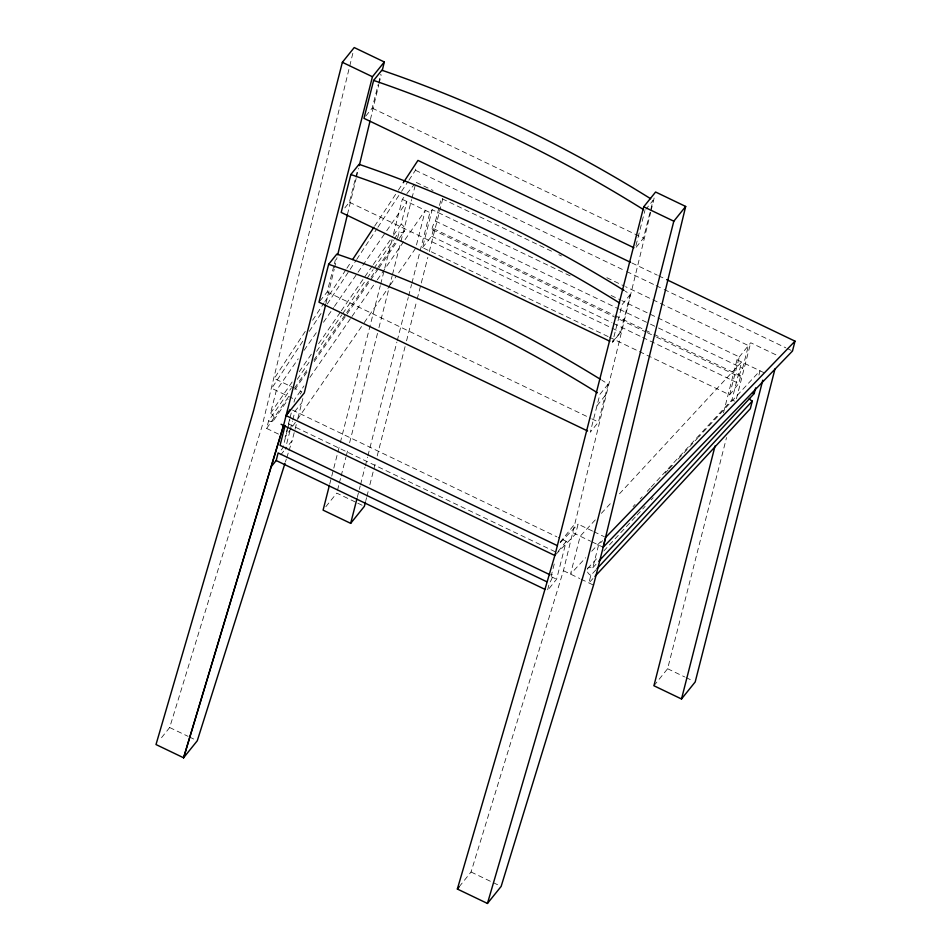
<?xml version="1.0" encoding="UTF-8"?>
<svg xmlns="http://www.w3.org/2000/svg" width="951" height="951" viewBox="0 0 951 951"><rect width="100%" height="100%" fill="white"/><g stroke="black" fill="none" stroke-linecap="round" stroke-linejoin="round"><path stroke-width="0.71" stroke-dasharray="4.75 3.57" d="M352.833 53.304L262.06 426.238L169.682 727.527L159.649 740.009M325.884 303.69L334.229 269.157M334.574 267.718L337.011 257.65M347.448 214.486L356.138 178.515M356.494 177.076L358.575 168.446M370.403 119.529L378.748 84.996M379.092 83.557L381.185 74.927M459.19 886.76L471.054 872.008L563.432 570.707L650.71 212.18M651.055 210.742L654.55 196.346M278.488 434.108L266.66 428.437L268.598 420.853L291.339 387.937M268.598 420.853A5.219 3.745 38.8 0 0 274.161 419.272A5.219 3.745 38.8 0 0 270.524 413.281L276.325 390.54L298.222 358.824M289.698 419.011L285.05 437.258L291.791 427.498M290.067 417.608L291.493 411.985M294.002 402.154L294.715 399.349L303.987 385.94M287.464 429.721L282.804 447.969L280.07 451.38M287.82 428.319L289.96 419.89M289.96 430.922L285.3 449.169L292.147 440.658L296.439 423.813M290.317 429.519L292.456 421.091M292.825 419.688L294.965 411.272L301.812 402.748M365.79 116.07L372.186 108.129L378.26 84.259M378.629 82.856L380.769 74.428M344.833 207.9L349.386 202.23L355.472 178.36M355.829 176.957L357.624 169.932M319.893 301.051L327.192 291.969L333.991 265.293M334.348 263.891L335.418 259.682M297.877 418.202L302.882 398.528M329.688 484.237L339.959 443.939M340.327 442.5L380.305 285.657M380.673 284.218L392.038 239.604M393.512 233.851L402.309 199.318L405.958 194.777M397.566 238.166L399.182 231.842A5.219 3.745 38.8 0 0 404.746 230.261A5.219 3.745 38.8 0 0 401.108 224.258L406.909 201.517L385.844 232.008M408.918 180.179L415.456 170.265L416.538 166.045M337.51 490.229L338.972 484.475M339.341 483.037L340.803 477.283M341.171 475.845L345.938 457.134M346.307 455.695L348.137 448.503M349.611 442.75L377.488 333.385M378.95 327.631L388.852 288.771M389.221 287.333L392.157 275.826M392.525 274.387L400.597 242.731M400.965 241.292L411.593 199.555M411.961 198.117L416.003 182.295L433.074 190.473M357.279 497.456L360.215 485.949M360.572 484.511L364.982 467.238M365.35 465.8L367.55 457.169M367.918 455.731L396.888 342.051M397.256 340.613L408.264 297.437M408.621 295.999L411.557 284.492M411.926 283.053L429.9 212.537L432.182 209.707L571.052 276.277M608.129 336.583L422.517 247.605L432.182 209.707M422.517 247.605L431.647 236.264L433.573 228.68A5.219 1.129 -64.4 0 1 432.265 227.729A5.219 1.129 -64.4 0 1 435.51 221.096L439.136 206.878M439.493 205.464L441.312 198.355L552.139 251.48M365.826 500.583L366.563 497.706M366.931 496.267L368.394 490.502M369.868 484.748L373.529 470.365M373.898 468.926L375.728 461.722M377.202 455.969L405.078 346.604M406.541 340.85L416.811 300.564M417.18 299.125L427.819 257.388M429.281 251.635L442.857 198.39M554.219 564.038L551.33 575.414A5.219 1.129 -64.4 0 1 552.638 576.365A5.219 1.129 -64.4 0 1 549.393 582.987L547.455 590.571L556.585 579.218L566.249 541.321L558.225 537.47M635.969 245.584L644.909 210.492M636.16 247.26L643.458 238.178L653.123 200.269L645.824 209.351M630.335 294.37L622.12 304.593L612.456 342.491L620.67 332.279L630.335 294.37A1012.304 725.803 38.8 0 0 625.33 291.256M608.129 384.121L599.915 394.332L590.25 432.241L598.464 422.03L608.129 384.121A1012.304 725.803 38.8 0 0 601.876 380.222M592.556 531.074L578.101 524.144L575.593 533.998L555.824 554.481M595.897 569.899L590.844 575.343L588.919 582.927L592.948 578.577M587.219 569.352A5.219 3.745 38.8 0 1 592.782 567.771L598.583 545.03L602.613 540.667M723.473 412.9L737.013 359.775L750.708 342.752L776.979 355.341M609.46 337.225L729.631 394.843L739.296 356.934L621.788 300.599M651.233 486.995L731.949 399.884L741.614 361.974L618.53 494.829M729.631 394.843L738.761 383.491L740.686 375.907A5.219 1.129 -64.4 0 1 739.379 374.956A5.219 1.129 -64.4 0 1 742.624 368.322L748.425 345.582L625.58 286.691M653.919 685.754L667.614 668.731L726.54 437.531M736.431 398.754L750.708 342.752M758.922 375.063L760.004 370.795L698.462 437.222M285.431 461.889L286.334 459.06M286.774 457.645L288.569 451.987M289.021 450.572L292.147 440.658M305.271 331.388L274.233 378.474L293.942 387.925M312.617 320.237L324.053 302.894M324.873 301.657L346.105 269.442M346.913 268.206L351.002 262.012M374.682 226.076L397.554 191.389M398.362 190.141L402.451 183.947M302.763 341.243L271.724 388.329L294.715 399.349M309.289 331.34L322.353 311.512M327.251 304.082L349.302 270.619M350.123 269.383L355.84 260.717M356.661 259.468L377.071 228.502M377.892 227.253L400.751 192.566M401.572 191.329L408.11 181.415M300.254 394.094L301.824 391.705L295.25 388.555M304.13 350.289L317.61 330.782M323.506 322.246L333.611 307.613M334.455 306.388L357.207 273.472M358.04 272.248L385 233.221M270.524 413.281L292.433 381.577M299.173 371.817L312.653 352.31M318.549 343.775L340.458 312.059M341.29 310.846L372.471 265.721M373.315 264.509L392.692 236.454M393.536 235.242L401.108 224.258M297.235 379.401L309.027 362.331M316.612 351.347L341.896 314.769M342.729 313.545L366.325 279.404M367.169 278.179L373.065 269.644M373.909 268.432L393.286 240.377M394.13 239.165L399.182 231.842M266.66 428.437L288.569 396.733M294.465 388.198L307.946 368.691M313.842 360.156L345.855 313.806M346.699 312.594L370.284 278.453M371.128 277.228L377.024 268.693M377.868 267.469L397.245 239.426M273.745 420.176L288.07 399.444M294.81 389.696L308.29 370.177M314.187 361.642L346.212 315.304M347.044 314.092L378.225 268.967M379.069 267.742L398.445 239.7M399.289 238.475L404.341 231.164M309.883 377.404L351.157 317.646M352.001 316.433L376.441 281.068M377.285 279.844L404.234 240.829M405.078 239.604L425.299 210.337L415.646 248.247L397.102 275.065M292.635 426.286L363.401 323.851M364.245 322.627L389.518 286.049M390.362 284.825L396.258 276.289M406.873 193.635L414.172 184.565M280.747 454.851L284.397 450.31M325.824 506.728L336.773 493.105L356.482 502.556M612.622 341.837L620.837 331.614M597.014 405.708L605.228 395.497M560.068 542.284L575.426 523.169M566.249 541.321L557.12 552.674L285.847 422.613M595.314 519.876L580.181 536.209L570.529 574.107L585.661 557.773M601.377 513.338L612.468 501.355M591.712 551.247L602.815 539.265M633.081 506.598L635.09 504.422M640.142 498.978L642.163 496.802M647.203 491.358L650.234 488.089M665.165 473.158L668.196 469.889M669.207 468.795L673.237 464.445M678.277 459L697.452 438.304M587.623 568.448L598.726 556.466M603.766 551.021L636.053 516.179M637.063 515.085L645.135 506.372M651.185 499.846L653.206 497.67M592.782 567.771L596.812 563.408M560.377 542.522L578.101 524.144M372.186 108.129L643.458 238.178M631.892 262.963L657.296 275.136M658.627 275.778L665.308 278.988M415.456 170.265L625.366 270.892M626.697 271.534L654.775 284.991M656.119 285.633L662.799 288.842M664.143 289.484L785.799 347.804M787.143 348.446L791.149 350.372M558.808 254.69L561.482 255.962M606.881 277.728L624.236 286.049M611.113 295.476L620.456 299.957M402.309 199.318L429.9 212.537M737.013 359.775L764.604 372.994M435.51 221.096L618.447 308.79M619.779 309.432L649.153 323.518M650.484 324.16L657.165 327.358M658.496 328L742.624 368.322M433.573 228.68L613.835 315.09M615.178 315.732L652.564 333.658M653.896 334.3L740.686 375.907M432.241 229.571L645.895 331.994M647.227 332.636L655.239 336.476M656.57 337.118L739.367 376.81M431.647 236.264L611.909 322.674M613.24 323.316L641.283 336.761M642.614 337.403L738.761 383.491M349.386 202.23L620.67 332.279M731.949 399.884L734.576 401.144M327.192 291.969L590.452 418.178M591.784 418.82L598.464 422.03M593.864 531.704L604.372 536.744M573.084 532.81L590.69 541.25M592.009 541.88L603.172 547.229M292.468 410.071L556.894 536.828M563.432 570.707L579.718 578.517M581.037 579.147L593.519 585.138M551.235 576.663L556.585 579.218M357.79 503.186L364.364 506.336M667.614 668.731L684.684 676.922M686.004 677.552L692.566 680.69M169.682 727.527L188.072 736.347M189.392 736.977L194.646 739.498M471.054 872.008L491.976 882.041M493.284 882.659L499.834 885.797M590.844 575.343A5.219 3.745 38.8 0 1 587.124 570.41"/><path stroke-width="1.43" d="M325.539 305.128L304.32 392.894L286.073 415.599L557.357 545.648M337.712 254.773L347.448 214.486M359.276 165.569L370.058 120.967M382.231 70.612L384.311 61.97L354.224 47.55L342.36 62.302L253.477 411.034L156 744.55L183.591 757.781L197.273 740.758L284.991 463.303M795 341.159L605.692 537.374L593.519 585.138L501.141 886.427L487.447 903.45L457.36 889.03L554.837 555.503L643.732 206.783L655.596 192.019L685.683 206.45L603.172 547.229L792.492 351.014L795 341.159L666.651 279.63M283.564 425.454L183.591 757.781L283.564 425.454L372.447 76.734L384.311 61.97M271.677 466.133L276.182 460.522L278.108 452.938L546.718 581.715M285.122 425.454L280.046 445.365L549.987 574.773M650.627 198.711A1012.304 725.803 38.8 0 0 381.838 70.219L373.636 80.431L363.971 118.34L633.913 247.747M624.082 290.483A1012.304 725.803 38.8 0 0 359.05 164.321L350.836 174.532L341.183 212.442L609.781 341.207M600.628 379.449A1012.304 725.803 38.8 0 0 336.844 254.072L328.642 264.283L318.977 302.192L587.587 430.958M329.319 485.676L323.09 510.14L350.669 523.359L364.364 506.336L365.457 502.021M350.669 523.359L356.91 498.895M685.683 206.45L673.819 221.203L584.924 569.934L487.447 903.45M715.057 445.936L653.919 685.754L681.51 698.985L695.193 681.95L774.994 368.893M749.305 398.445A5.219 3.745 38.8 0 0 752.277 401.12L750.339 408.692L594.969 576.401M598.833 561.233L754.202 393.536L755.653 387.853M681.51 698.985L762.773 380.174M352.631 259.528L373.874 227.313M403.272 182.711L417.965 160.41L630.549 262.321M286.073 415.599L290.007 409.619M457.36 889.03L459.19 886.76M596.907 568.817L752.277 401.12M342.36 62.302L372.447 76.734M643.732 206.783L673.819 221.203M281.068 424.253L554.837 555.503M276.182 460.522L544.792 589.287M350.836 174.532A1012.304 725.803 38.8 0 1 619.624 303.024M328.642 264.283A1012.304 725.803 38.8 0 1 597.418 392.775M373.636 80.431A1012.304 725.803 38.8 0 1 643.661 209.707M752.99 393.096A5.219 3.745 38.8 0 1 754.202 393.536"/></g></svg>
